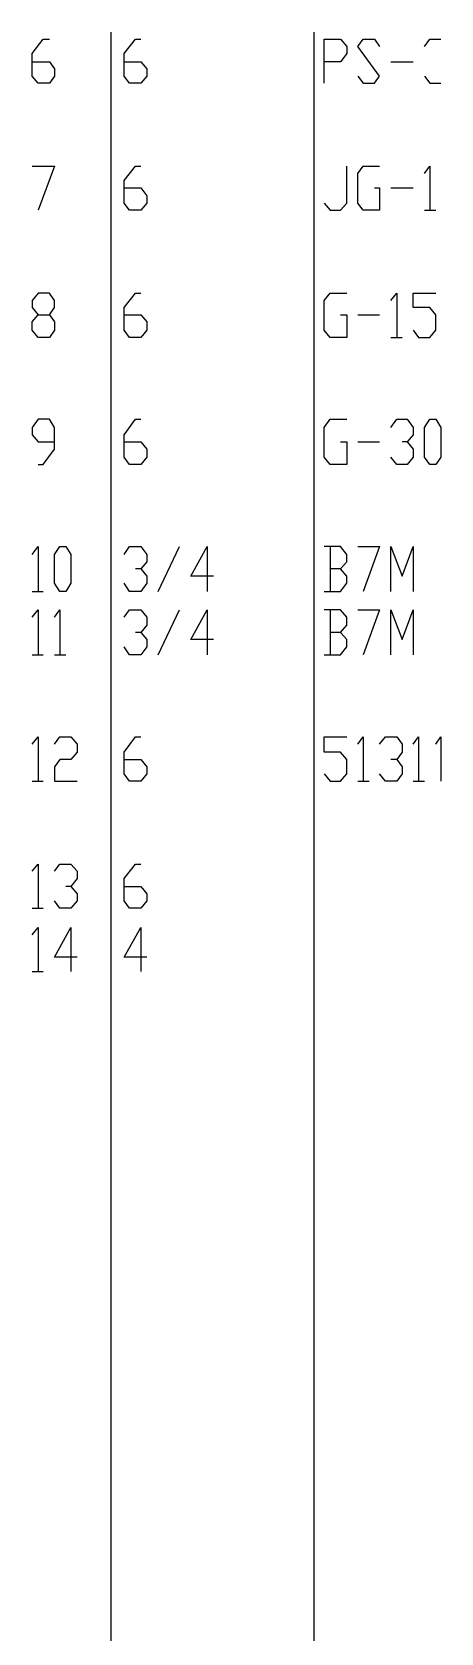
# Model space of a CAD drawing. Header units: millimetres. Extents: x 43 to 869, y -758 to -34.
# Drawn here: x 821.4 to 869.3, y -569.6 to -382.1 of the extents above; entities that cross this region are included whole.
import ezdxf

# ---------------------------------------------------------------- set-up
doc = ezdxf.new("R2010")
doc.units = ezdxf.units.MM
doc.layers.add('PDF_LINES', color=4, linetype='Continuous')

msp = doc.modelspace()

# ---------------------------------------------------------------- linework, layer by layer
at = {"layer": 'PDF_LINES'}
for p, q in [((830.68, -382.12), (830.68, -677.68)), ((854.44, -382.12), (854.44, -677.68)), ((821.44, -384.64), (822.76, -382.96)), ((822.76, -382.96), (823.48, -382.96)), ((832.24, -384.64), (833.56, -382.96)), ((833.56, -382.96), (834.16, -382.96)), ((855.64, -388.12), (855.64, -382.96)), ((855.64, -382.96), (857.56, -382.96)), ((857.56, -382.96), (858.28, -383.8)), ((858.28, -383.8), (858.28, -384.64)), ((859.6, -383.8), (860.2, -382.96)), ((862.12, -387.28), (859.6, -383.8)), ((860.2, -382.96), (861.52, -382.96)), ((861.52, -382.96), (862.12, -383.8)), ((867.4, -383.8), (868, -382.96)), ((868, -382.96), (869.32, -382.96)), ((821.44, -387.28), (821.44, -384.64)), ((821.44, -385.6), (823.48, -385.6)), ((823.48, -385.6), (824.08, -386.44)), ((832.24, -387.28), (832.24, -384.64)), ((832.24, -385.6), (834.16, -385.6)), ((834.16, -385.6), (834.88, -386.44)), ((857.56, -385.6), (855.64, -385.6)), ((858.28, -384.64), (857.56, -385.6)), ((863.44, -385.6), (866.08, -385.6)), ((822.16, -388.12), (821.44, -387.28)), ((823.48, -388.12), (822.16, -388.12)), ((824.08, -387.28), (823.48, -388.12)), ((824.08, -386.44), (824.08, -387.28)), ((832.84, -388.12), (832.24, -387.28)), ((834.16, -388.12), (832.84, -388.12)), ((834.88, -387.28), (834.16, -388.12)), ((834.88, -386.44), (834.88, -387.28)), ((859.6, -387.28), (860.2, -388.12)), ((860.2, -388.12), (861.52, -388.12)), ((861.52, -388.12), (862.12, -387.28)), ((867.4, -387.28), (868, -388.12)), ((868, -388.12), (869.32, -388.12)), ((821.44, -397.84), (824.08, -397.84)), ((824.08, -397.84), (822.16, -403)), ((832.24, -399.52), (833.56, -397.84)), ((833.56, -397.84), (834.16, -397.84)), ((858.28, -402.16), (858.28, -397.84)), ((859.6, -398.68), (860.2, -397.84)), ((859.6, -402.16), (859.6, -398.68)), ((860.2, -397.84), (862.12, -397.84)), ((867.4, -398.68), (868, -397.84)), ((868, -397.84), (868, -403)), ((832.24, -402.16), (832.24, -399.52)), ((832.24, -400.36), (834.16, -400.36)), ((834.16, -400.36), (834.88, -401.32)), ((861.52, -400.36), (862.12, -400.36)), ((862.12, -400.36), (862.12, -403)), ((863.44, -400.36), (866.08, -400.36)), ((832.84, -403), (832.24, -402.16)), ((834.16, -403), (832.84, -403)), ((834.88, -402.16), (834.16, -403)), ((834.88, -401.32), (834.88, -402.16)), ((855.64, -402.16), (856.36, -403)), ((856.36, -403), (857.56, -403)), ((857.56, -403), (858.28, -402.16)), ((860.2, -403), (859.6, -402.16)), ((862.12, -403), (860.2, -403)), ((867.4, -403), (868.72, -403)), ((822.16, -412.72), (821.44, -413.56)), ((821.44, -413.56), (821.44, -414.4)), ((823.48, -412.72), (822.16, -412.72)), ((824.08, -413.56), (823.48, -412.72)), ((824.08, -414.4), (824.08, -413.56)), ((832.24, -414.4), (833.56, -412.72)), ((833.56, -412.72), (834.16, -412.72)), ((855.64, -413.56), (856.36, -412.72)), ((855.64, -417.04), (855.64, -413.56)), ((856.36, -412.72), (858.28, -412.72)), ((863.44, -413.56), (864.16, -412.72)), ((864.16, -412.72), (864.16, -417.88)), ((866.08, -414.4), (866.08, -412.72)), ((866.08, -412.72), (868.72, -412.72)), ((821.44, -414.4), (822.16, -415.24)), ((821.44, -416.08), (822.16, -415.24)), ((821.44, -417.04), (821.44, -416.08)), ((822.16, -415.24), (823.48, -415.24)), ((823.48, -415.24), (824.08, -414.4)), ((823.48, -415.24), (824.08, -416.08)), ((824.08, -416.08), (824.08, -417.04)), ((832.24, -417.04), (832.24, -414.4)), ((832.24, -415.24), (834.16, -415.24)), ((834.16, -415.24), (834.88, -416.08)), ((834.88, -416.08), (834.88, -417.04)), ((857.56, -415.24), (858.28, -415.24)), ((858.28, -415.24), (858.28, -417.88)), ((859.6, -415.24), (862.12, -415.24)), ((868, -414.4), (866.08, -414.4)), ((868.72, -415.24), (868, -414.4)), ((868.72, -417.04), (868.72, -415.24)), ((822.16, -417.88), (821.44, -417.04)), ((823.48, -417.88), (822.16, -417.88)), ((824.08, -417.04), (823.48, -417.88)), ((832.84, -417.88), (832.24, -417.04)), ((834.16, -417.88), (832.84, -417.88)), ((834.88, -417.04), (834.16, -417.88)), ((856.36, -417.88), (855.64, -417.04)), ((858.28, -417.88), (856.36, -417.88)), ((863.44, -417.88), (864.76, -417.88)), ((866.08, -417.04), (866.68, -417.88)), ((866.68, -417.88), (868, -417.88)), ((868, -417.88), (868.72, -417.04)), ((822.16, -427.48), (821.44, -428.44)), ((823.48, -427.48), (822.16, -427.48)), ((824.08, -428.44), (823.48, -427.48)), ((832.24, -429.28), (833.56, -427.48)), ((833.56, -427.48), (834.16, -427.48)), ((855.64, -428.44), (856.36, -427.48)), ((856.36, -427.48), (858.28, -427.48)), ((863.44, -428.44), (864.16, -427.48)), ((864.16, -427.48), (865.36, -427.48)), ((865.36, -427.48), (866.08, -428.44)), ((867.4, -428.44), (868, -427.48)), ((868, -427.48), (868.72, -427.48)), ((868.72, -427.48), (869.32, -428.44)), ((821.44, -428.44), (821.44, -429.28)), ((821.44, -429.28), (822.16, -430.12)), ((824.08, -430.96), (824.08, -428.44)), ((832.24, -431.92), (832.24, -429.28)), ((855.64, -431.92), (855.64, -428.44)), ((866.08, -429.28), (865.36, -430.12)), ((866.08, -428.44), (866.08, -429.28)), ((867.4, -431.92), (867.4, -428.44)), ((869.32, -428.44), (869.32, -431.92)), ((822.16, -430.12), (824.08, -430.12)), ((822.76, -432.76), (824.08, -430.96)), ((832.24, -430.12), (834.16, -430.12)), ((834.16, -430.12), (834.88, -430.96)), ((834.88, -430.96), (834.88, -431.92)), ((857.56, -430.12), (858.28, -430.12)), ((858.28, -430.12), (858.28, -432.76)), ((859.6, -430.12), (862.12, -430.12)), ((865.36, -430.12), (864.76, -430.12)), ((865.36, -430.12), (866.08, -430.96)), ((866.08, -430.96), (866.08, -431.92)), ((822.16, -432.76), (822.76, -432.76)), ((832.84, -432.76), (832.24, -431.92)), ((834.16, -432.76), (832.84, -432.76)), ((834.88, -431.92), (834.16, -432.76)), ((856.36, -432.76), (855.64, -431.92)), ((858.28, -432.76), (856.36, -432.76)), ((864.16, -432.76), (863.44, -431.92)), ((865.36, -432.76), (864.16, -432.76)), ((866.08, -431.92), (865.36, -432.76)), ((868, -432.76), (867.4, -431.92)), ((868.72, -432.76), (868, -432.76)), ((869.32, -431.92), (868.72, -432.76)), ((821.44, -443.32), (822.16, -442.36)), ((822.16, -442.36), (822.16, -447.64)), ((824.08, -443.32), (824.68, -442.36)), ((824.68, -442.36), (825.4, -442.36)), ((825.4, -442.36), (826, -443.32)), ((832.24, -443.32), (832.84, -442.36)), ((832.84, -442.36), (834.16, -442.36)), ((834.16, -442.36), (834.88, -443.32)), ((836.2, -447.64), (838.72, -442.36)), ((840.04, -445.84), (841.96, -442.36)), ((841.96, -442.36), (841.96, -447.64)), ((857.56, -442.36), (855.64, -442.36)), ((856.36, -442.36), (856.36, -447.64)), ((858.28, -443.32), (857.56, -442.36)), ((859.6, -442.36), (862.12, -442.36)), ((862.12, -442.36), (860.2, -447.64)), ((863.44, -447.64), (863.44, -442.36)), ((863.44, -442.36), (864.76, -445.84)), ((864.76, -445.84), (866.08, -442.36)), ((866.08, -442.36), (866.08, -447.64)), ((824.08, -446.68), (824.08, -443.32)), ((826, -443.32), (826, -446.68)), ((834.88, -444.16), (834.16, -445)), ((834.88, -443.32), (834.88, -444.16)), ((857.56, -445), (858.28, -444.16)), ((858.28, -444.16), (858.28, -443.32)), ((834.16, -445), (833.56, -445)), ((834.16, -445), (834.88, -445.84)), ((834.88, -445.84), (834.88, -446.68)), ((842.68, -445.84), (840.04, -445.84)), ((857.56, -445), (856.36, -445)), ((858.28, -445.84), (857.56, -445)), ((858.28, -446.68), (858.28, -445.84)), ((821.44, -447.64), (822.76, -447.64)), ((824.68, -447.64), (824.08, -446.68)), ((825.4, -447.64), (824.68, -447.64)), ((826, -446.68), (825.4, -447.64)), ((832.84, -447.64), (832.24, -446.68)), ((834.16, -447.64), (832.84, -447.64)), ((834.88, -446.68), (834.16, -447.64)), ((855.64, -447.64), (857.56, -447.64)), ((857.56, -447.64), (858.28, -446.68)), ((821.44, -450.64), (822.16, -449.8)), ((822.16, -449.8), (822.16, -455.08)), ((824.08, -450.64), (824.68, -449.8)), ((824.68, -449.8), (824.68, -455.08)), ((832.24, -450.64), (832.84, -449.8)), ((832.84, -449.8), (834.16, -449.8)), ((834.16, -449.8), (834.88, -450.64)), ((836.2, -455.08), (838.72, -449.8)), ((840.04, -453.28), (841.96, -449.8)), ((841.96, -449.8), (841.96, -455.08)), ((857.56, -449.8), (855.64, -449.8)), ((856.36, -449.8), (856.36, -455.08)), ((858.28, -450.64), (857.56, -449.8)), ((859.6, -449.8), (862.12, -449.8)), ((862.12, -449.8), (860.2, -455.08)), ((863.44, -455.08), (863.44, -449.8)), ((863.44, -449.8), (864.76, -453.28)), ((864.76, -453.28), (866.08, -449.8)), ((866.08, -449.8), (866.08, -455.08)), ((834.88, -451.6), (834.16, -452.44)), ((834.88, -450.64), (834.88, -451.6)), ((857.56, -452.44), (858.28, -451.6)), ((858.28, -451.6), (858.28, -450.64)), ((834.16, -452.44), (833.56, -452.44)), ((834.16, -452.44), (834.88, -453.28)), ((834.88, -453.28), (834.88, -454.12)), ((842.68, -453.28), (840.04, -453.28)), ((857.56, -452.44), (856.36, -452.44)), ((858.28, -453.28), (857.56, -452.44)), ((858.28, -454.12), (858.28, -453.28)), ((821.44, -455.08), (822.76, -455.08)), ((824.08, -455.08), (825.4, -455.08)), ((832.84, -455.08), (832.24, -454.12)), ((834.16, -455.08), (832.84, -455.08)), ((834.88, -454.12), (834.16, -455.08)), ((855.64, -455.08), (857.56, -455.08)), ((857.56, -455.08), (858.28, -454.12)), ((821.44, -465.52), (822.16, -464.68)), ((822.16, -464.68), (822.16, -469.84)), ((824.08, -465.52), (824.68, -464.68)), ((824.68, -464.68), (826, -464.68)), ((826, -464.68), (826.72, -465.52)), ((832.24, -466.48), (833.56, -464.68)), ((833.56, -464.68), (834.16, -464.68)), ((855.64, -466.48), (855.64, -464.68)), ((855.64, -464.68), (858.28, -464.68)), ((859.6, -465.52), (860.2, -464.68)), ((860.2, -464.68), (860.2, -469.84)), ((862.12, -465.52), (862.84, -464.68)), ((862.84, -464.68), (864.16, -464.68)), ((864.16, -464.68), (864.76, -465.52)), ((866.08, -465.52), (866.68, -464.68)), ((866.68, -464.68), (866.68, -469.84)), ((868.72, -465.52), (869.32, -464.68)), ((869.32, -464.68), (869.32, -469.84)), ((826.72, -466.48), (826, -467.32)), ((826.72, -465.52), (826.72, -466.48)), ((832.24, -469), (832.24, -466.48)), ((857.56, -466.48), (855.64, -466.48)), ((858.28, -467.32), (857.56, -466.48)), ((864.76, -466.48), (864.16, -467.32)), ((864.76, -465.52), (864.76, -466.48)), ((824.68, -467.32), (824.08, -468.16)), ((824.08, -468.16), (824.08, -469.84)), ((826, -467.32), (824.68, -467.32)), ((832.24, -467.32), (834.16, -467.32)), ((834.16, -467.32), (834.88, -468.16)), ((834.88, -468.16), (834.88, -469)), ((858.28, -469), (858.28, -467.32)), ((864.16, -467.32), (863.44, -467.32)), ((864.16, -467.32), (864.76, -468.16)), ((864.76, -468.16), (864.76, -469)), ((821.44, -469.84), (822.76, -469.84)), ((824.08, -469.84), (826.72, -469.84)), ((832.84, -469.84), (832.24, -469)), ((834.16, -469.84), (832.84, -469.84)), ((834.88, -469), (834.16, -469.84)), ((855.64, -469), (856.36, -469.84)), ((856.36, -469.84), (857.56, -469.84)), ((857.56, -469.84), (858.28, -469)), ((859.6, -469.84), (860.92, -469.84)), ((862.84, -469.84), (862.12, -469)), ((864.16, -469.84), (862.84, -469.84)), ((864.76, -469), (864.16, -469.84)), ((866.08, -469.84), (867.4, -469.84)), ((821.44, -480.4), (822.16, -479.56)), ((822.16, -479.56), (822.16, -484.72)), ((824.08, -480.4), (824.68, -479.56)), ((824.68, -479.56), (826, -479.56)), ((826, -479.56), (826.72, -480.4)), ((832.24, -481.24), (833.56, -479.56)), ((833.56, -479.56), (834.16, -479.56)), ((826.72, -481.24), (826, -482.2)), ((826.72, -480.4), (826.72, -481.24)), ((832.24, -483.88), (832.24, -481.24)), ((826, -482.2), (825.4, -482.2)), ((826, -482.2), (826.72, -483.04)), ((826.72, -483.04), (826.72, -483.88)), ((832.24, -482.2), (834.16, -482.2)), ((834.16, -482.2), (834.88, -483.04)), ((834.88, -483.04), (834.88, -483.88)), ((821.44, -484.72), (822.76, -484.72)), ((824.68, -484.72), (824.08, -483.88)), ((826, -484.72), (824.68, -484.72)), ((826.72, -483.88), (826, -484.72)), ((832.84, -484.72), (832.24, -483.88)), ((834.16, -484.72), (832.84, -484.72)), ((834.88, -483.88), (834.16, -484.72)), ((821.44, -487.84), (822.16, -487)), ((822.16, -487), (822.16, -492.16)), ((824.08, -490.48), (826, -487)), ((826, -487), (826, -492.16)), ((832.24, -490.48), (834.16, -487)), ((834.16, -487), (834.16, -492.16)), ((826.72, -490.48), (824.08, -490.48)), ((834.88, -490.48), (832.24, -490.48)), ((821.44, -492.16), (822.76, -492.16))]:
    msp.add_line(p, q, dxfattribs=at)

doc.saveas('drawing.dxf')
